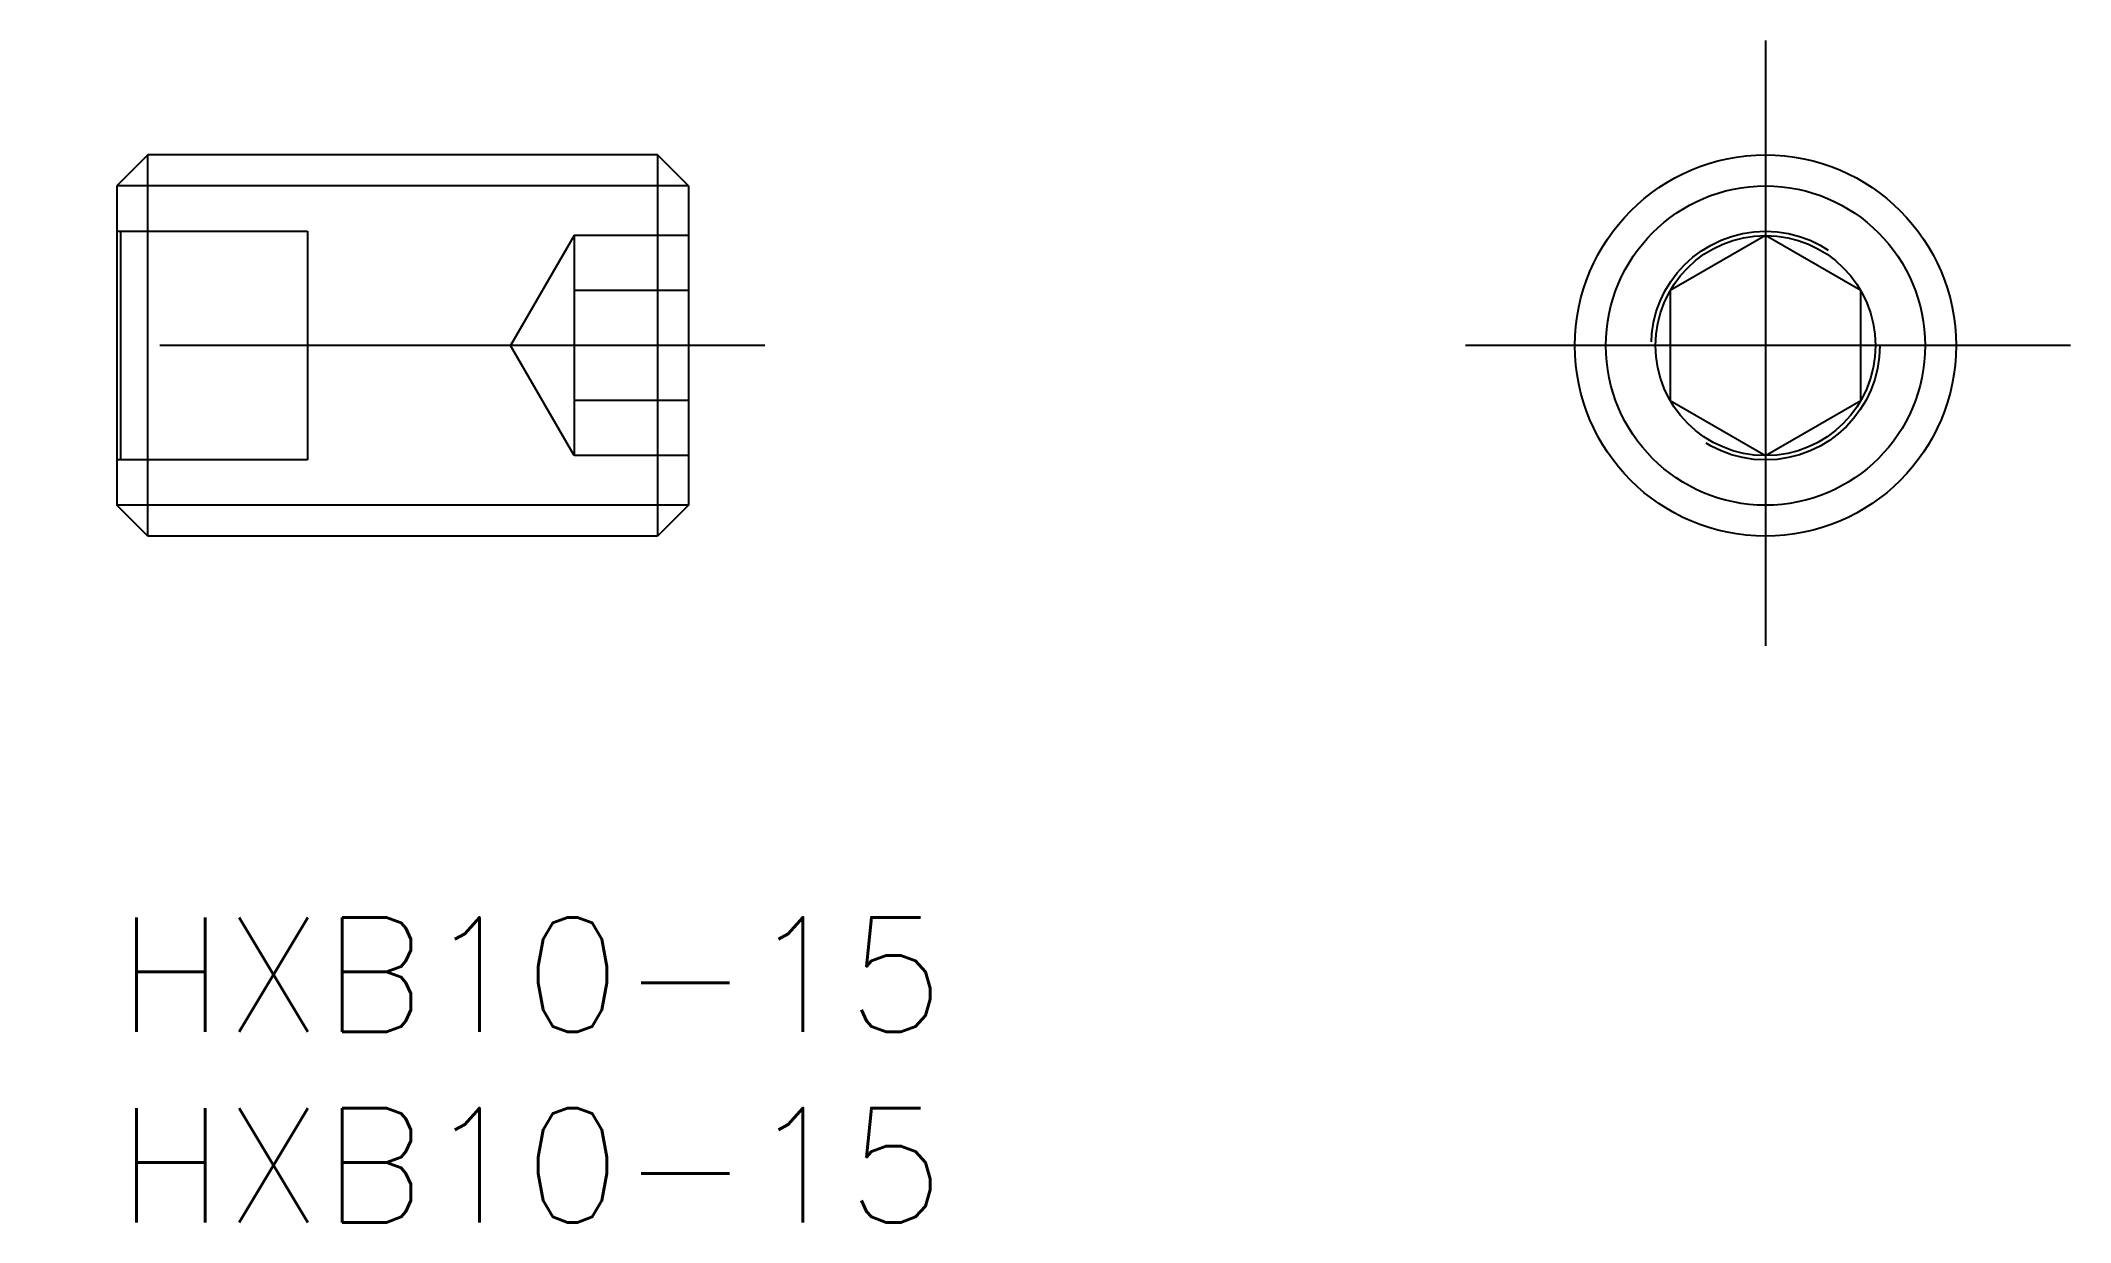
# Model space of a CAD drawing. Extents: x -2 to 51.3, y -8 to 23.
import ezdxf

# ---------------------------------------------------------------- set-up
doc = ezdxf.new("R2010")
doc.units = 0
doc.header["$LTSCALE"] = 0.5
doc.linetypes.add('CENTER', pattern=[50.8, 31.75, -6.35, 6.35, -6.35])
doc.linetypes.add('DASHED', pattern=[19.05, 12.7, -6.35])
for name, color, linetype in [('MSM_CENTER', 1, 'CENTER'), ('MSM_CONTINUOUS', 7, 'CONTINUOUS'), ('MSM_DASHED', 4, 'DASHED'), ('MSM_NARROW', 5, 'CONTINUOUS'), ('MSM_PART_NUMBER', 7, 'CONTINUOUS')]:
    doc.layers.add(name, color=color, linetype=linetype)
doc.styles.get("Standard").update_dxf_attribs({"font": 'txt.shx', "height": 3, "bigfont": 'bigfont.shx'})

# ---------------------------------------------------------------- blocks, each defined once
blk = doc.blocks.new('*U2')
at = {"layer": 'MSM_PART_NUMBER'}
blk.add_text('HXB10-15', height=3, dxfattribs=at).set_placement((0, -3))
blk = doc.blocks.new('*U3')
at = {"layer": 'MSM_PART_NUMBER'}
blk.add_text('HXB10-15', height=3, dxfattribs=at).set_placement((0, -8))

msp = doc.modelspace()

# ---------------------------------------------------------------- linework, layer by layer
at = {"layer": 'MSM_CENTER'}
for p, q in [((43.258, 23), (43.258, 7)), ((17, 15), (-2, 15)), ((51.258, 15), (35.258, 15))]:
    msp.add_line(p, q, dxfattribs=at)
at = {"layer": 'MSM_CONTINUOUS'}
for p, q in [((0.812, 20), (0, 19.188)), ((14.188, 20), (0.812, 20)), ((0.812, 10), (0.812, 20)), ((15, 19.188), (14.188, 20)), ((14.188, 20), (14.188, 10)), ((0, 19.188), (0, 10.812)), ((15, 19.188), (15, 10.812)), ((43.258, 17.887), (40.758, 16.443)), ((45.758, 16.443), (43.258, 17.887)), ((40.758, 16.443), (40.758, 13.557)), ((45.758, 13.557), (45.758, 16.443)), ((40.758, 13.557), (43.258, 12.113)), ((43.258, 12.113), (45.758, 13.557)), ((0.812, 10), (0, 10.812)), ((15, 10.812), (14.188, 10)), ((14.188, 10), (0.812, 10))]:
    msp.add_line(p, q, dxfattribs=at)
for radius in [5, 2.887]:
    msp.add_circle((43.258, 15), radius, dxfattribs=at)
at = {"layer": 'MSM_DASHED'}
for p, q in [((0, 18), (5, 18)), ((0.1, 18), (0.1, 12)), ((5, 18), (5, 12)), ((12, 17.887), (10.333, 15)), ((15, 17.887), (12, 17.887)), ((12, 17.887), (12, 12.113)), ((15, 16.443), (12, 16.443)), ((12, 12.113), (10.333, 15)), ((15, 13.557), (12, 13.557)), ((5, 12), (0, 12)), ((15, 12.113), (12, 12.113))]:
    msp.add_line(p, q, dxfattribs=at)
msp.add_circle((43.258, 15), 3, dxfattribs=at)
at = {"layer": 'MSM_NARROW'}
for p, q in [((15, 19.188), (0, 19.188)), ((15, 10.812), (0, 10.812))]:
    msp.add_line(p, q, dxfattribs=at)
msp.add_circle((43.258, 15), 4.188, dxfattribs=at)

# ---------------------------------------------------------------- block references
at = {"layer": 'MSM_CONTINUOUS'}
for name in ['*U2', '*U3']:
    msp.add_blockref(name, (0, 0), dxfattribs=at)

doc.saveas('drawing.dxf')
